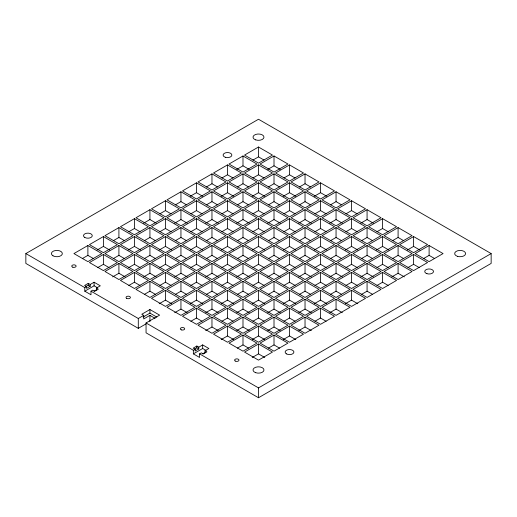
<?xml version="1.0" encoding="UTF-8"?>
<svg xmlns="http://www.w3.org/2000/svg" width="517" height="517" viewBox="0 0 517 517"><rect width="100%" height="100%" fill="white"/><g stroke="black" fill="none" stroke-linecap="round" stroke-linejoin="round"><path stroke-width="0.78" d="M145.826 323.997L138.297 328.347L25.85 263.424L25.85 253.576L258.5 119.253L491.15 253.576L491.15 263.424L258.5 397.747L146.053 332.825L146.053 322.976L159.624 315.137L149.93 309.541L141.787 314.246L143.726 315.364L143.726 318.944L149.93 315.364L155.1 318.349M87.89 245.517L73.931 253.576L87.89 261.634L101.849 253.576L87.89 245.517L87.89 255.366L82.306 258.59M103.4 236.56L89.441 244.619L103.4 252.677L117.359 244.619L103.4 236.56L103.4 246.409L109.682 250.041M118.91 227.609L104.951 235.668L118.91 243.727L132.869 235.668L118.91 227.609L118.91 237.458L124.494 240.683M134.42 218.652L120.461 226.711L134.42 234.77L148.379 226.711L134.42 218.652L134.42 228.501L128.836 231.726M149.93 209.695L135.971 217.754L149.93 225.813L163.889 217.754L149.93 209.695L149.93 219.551L156.212 223.176M165.44 200.745L151.481 208.803L165.44 216.862L179.399 208.803L165.44 200.745L165.44 210.593L159.856 213.818M180.95 191.788L166.991 199.846L180.95 207.905L194.909 199.846L180.95 191.788L180.95 201.636L175.366 204.861M196.46 182.831L182.501 190.896L196.46 198.955L210.419 190.896L196.46 182.831L196.46 192.686L190.178 196.311M211.97 173.88L198.011 181.939L211.97 189.998L225.929 181.939L211.97 173.88L211.97 183.729L206.386 186.954M227.48 164.923L213.521 172.982L227.48 181.04L241.439 172.982L227.48 164.923L227.48 174.772L221.896 177.997M242.99 155.972L229.031 164.031L242.99 172.09L256.949 164.031L242.99 155.972L242.99 165.821L249.272 169.447M258.5 147.015L244.541 155.074L258.5 163.133L272.459 155.074L258.5 147.015L258.5 156.864L252.916 160.089M97.118 250.041L103.4 246.409M113.326 240.683L118.91 237.458M143.648 223.176L149.93 219.551M236.708 169.447L242.99 165.821M103.4 254.467L89.441 262.533L103.4 270.591L117.359 262.533L103.4 254.467L103.4 264.323L97.816 267.541M118.91 245.517L104.951 253.576L118.91 261.634L132.869 253.576L118.91 245.517L118.91 255.366L113.326 258.59M134.42 236.56L120.461 244.619L134.42 252.677L148.379 244.619L134.42 236.56L134.42 246.409L128.138 250.041M149.93 227.609L135.971 235.668L149.93 243.727L163.889 235.668L149.93 227.609L149.93 237.458L144.346 240.683M165.44 218.652L151.481 226.711L165.44 234.77L179.399 226.711L165.44 218.652L165.44 228.501L159.856 231.726M180.95 209.695L166.991 217.754L180.95 225.813L194.909 217.754L180.95 209.695L180.95 219.551L174.668 223.176M196.46 200.745L182.501 208.803L196.46 216.862L210.419 208.803L196.46 200.745L196.46 210.593L190.876 213.818M211.97 191.788L198.011 199.846L211.97 207.905L225.929 199.846L211.97 191.788L211.97 201.636L217.554 204.861M227.48 182.831L213.521 190.896L227.48 198.955L241.439 190.896L227.48 182.831L227.48 192.686L221.198 196.311M242.99 173.88L229.031 181.939L242.99 189.998L256.949 181.939L242.99 173.88L242.99 183.729L248.574 186.954M258.5 164.923L244.541 172.982L258.5 181.04L272.459 172.982L258.5 164.923L258.5 174.772L252.916 177.997M274.01 155.972L260.051 164.031L274.01 172.09L287.969 164.031L274.01 155.972L274.01 165.821L280.292 169.447M206.386 204.861L211.97 201.636M237.406 186.954L242.99 183.729M267.728 169.447L274.01 165.821M118.91 263.424L104.951 271.483L118.91 279.542L132.869 271.483L118.91 263.424L118.91 273.273L112.628 276.899M134.42 254.467L120.461 262.533L134.42 270.591L148.379 262.533L134.42 254.467L134.42 264.323L128.836 267.541M149.93 245.517L135.971 253.576L149.93 261.634L163.889 253.576L149.93 245.517L149.93 255.366L144.346 258.59M165.44 236.56L151.481 244.619L165.44 252.677L179.399 244.619L165.44 236.56L165.44 246.409L159.158 250.041M180.95 227.609L166.991 235.668L180.95 243.727L194.909 235.668L180.95 227.609L180.95 237.458L175.366 240.683M196.46 218.652L182.501 226.711L196.46 234.77L210.419 226.711L196.46 218.652L196.46 228.501L190.876 231.726M211.97 209.695L198.011 217.754L211.97 225.813L225.929 217.754L211.97 209.695L211.97 219.551L205.688 223.176M227.48 200.745L213.521 208.803L227.48 216.862L241.439 208.803L227.48 200.745L227.48 210.593L221.896 213.818M242.99 191.788L229.031 199.846L242.99 207.905L256.949 199.846L242.99 191.788L242.99 201.636L237.406 204.861M258.5 182.831L244.541 190.896L258.5 198.955L272.459 190.896L258.5 182.831L258.5 192.686L252.218 196.311M274.01 173.88L260.051 181.939L274.01 189.998L287.969 181.939L274.01 173.88L274.01 183.729L268.426 186.954M289.52 164.923L275.561 172.982L289.52 181.04L303.479 172.982L289.52 164.923L289.52 174.772L283.936 177.997M90.216 284.466L88.278 283.348L84.633 285.455L86.572 286.573L86.572 288.363L90.216 286.256L90.216 284.466L94.094 282.23L100.298 285.811L96.42 288.053L96.42 289.843L93.991 291.245M85.848 286.541L88.278 285.138L90.216 286.256M25.85 253.576L84.788 287.601L86.572 286.573M84.788 287.601L84.788 291.187L94.094 285.811L97.539 287.801M84.788 291.187L90.992 294.768L90.992 291.187L92.776 290.153L94.714 291.271L98.359 289.171L96.42 288.053M134.42 272.381L120.461 280.44L134.42 288.499L148.379 280.44L134.42 272.381L134.42 282.23L140.004 285.455M149.93 263.424L135.971 271.483L149.93 279.542L163.889 271.483L149.93 263.424L149.93 273.273L143.648 276.899M165.44 254.467L151.481 262.533L165.44 270.591L179.399 262.533L165.44 254.467L165.44 264.323L159.856 267.541M180.95 245.517L166.991 253.576L180.95 261.634L194.909 253.576L180.95 245.517L180.95 255.366L175.366 258.59M196.46 236.56L182.501 244.619L196.46 252.677L210.419 244.619L196.46 236.56L196.46 246.409L190.178 250.041M211.97 227.609L198.011 235.668L211.97 243.727L225.929 235.668L211.97 227.609L211.97 237.458L206.386 240.683M227.48 218.652L213.521 226.711L227.48 234.77L241.439 226.711L227.48 218.652L227.48 228.501L221.896 231.726M242.99 209.695L229.031 217.754L242.99 225.813L256.949 217.754L242.99 209.695L242.99 219.551L236.708 223.176M258.5 200.745L244.541 208.803L258.5 216.862L272.459 208.803L258.5 200.745L258.5 210.593L252.916 213.818M274.01 191.788L260.051 199.846L274.01 207.905L287.969 199.846L274.01 191.788L274.01 201.636L268.426 204.861M289.52 182.831L275.561 190.896L289.52 198.955L303.479 190.896L289.52 182.831L289.52 192.686L283.238 196.311M305.03 173.88L291.071 181.939L305.03 189.998L318.989 181.939L305.03 173.88L305.03 183.729L299.446 186.954M128.836 285.455L134.42 282.23M149.93 281.332L135.971 289.391L149.93 297.449L163.889 289.391L149.93 281.332L149.93 291.187L144.346 294.406M165.44 272.381L151.481 280.44L165.44 288.499L179.399 280.44L165.44 272.381L165.44 282.23L159.856 285.455M180.95 263.424L166.991 271.483L180.95 279.542L194.909 271.483L180.95 263.424L180.95 273.273L174.668 276.899M196.46 254.467L182.501 262.533L196.46 270.591L210.419 262.533L196.46 254.467L196.46 264.323L190.876 267.541M211.97 245.517L198.011 253.576L211.97 261.634L225.929 253.576L211.97 245.517L211.97 255.366L206.386 258.59M227.48 236.56L213.521 244.619L227.48 252.677L241.439 244.619L227.48 236.56L227.48 246.409L221.198 250.041M242.99 227.609L229.031 235.668L242.99 243.727L256.949 235.668L242.99 227.609L242.99 237.458L237.406 240.683M258.5 218.652L244.541 226.711L258.5 234.77L272.459 226.711L258.5 218.652L258.5 228.501L252.916 231.726M274.01 209.695L260.051 217.754L274.01 225.813L287.969 217.754L274.01 209.695L274.01 219.551L280.292 223.176M289.52 200.745L275.561 208.803L289.52 216.862L303.479 208.803L289.52 200.745L289.52 210.593L283.936 213.818M305.03 191.788L291.071 199.846L305.03 207.905L318.989 199.846L305.03 191.788L305.03 201.636L299.446 204.861M320.54 182.831L306.581 190.896L320.54 198.955L334.499 190.896L320.54 182.831L320.54 192.686L314.258 196.311M267.728 223.176L274.01 219.551M165.44 290.289L151.481 298.348L165.44 306.407L179.399 298.348L165.44 290.289L165.44 300.138L159.158 303.763M180.95 281.332L166.991 289.391L180.95 297.449L194.909 289.391L180.95 281.332L180.95 291.187L175.366 294.406M196.46 272.381L182.501 280.44L196.46 288.499L210.419 280.44L196.46 272.381L196.46 282.23L190.876 285.455M211.97 263.424L198.011 271.483L211.97 279.542L225.929 271.483L211.97 263.424L211.97 273.273L205.688 276.899M227.48 254.467L213.521 262.533L227.48 270.591L241.439 262.533L227.48 254.467L227.48 264.323L221.896 267.541M242.99 245.517L229.031 253.576L242.99 261.634L256.949 253.576L242.99 245.517L242.99 255.366L237.406 258.59M258.5 236.56L244.541 244.619L258.5 252.677L272.459 244.619L258.5 236.56L258.5 246.409L252.218 250.041M274.01 227.609L260.051 235.668L274.01 243.727L287.969 235.668L274.01 227.609L274.01 237.458L268.426 240.683M289.52 218.652L275.561 226.711L289.52 234.77L303.479 226.711L289.52 218.652L289.52 228.501L283.936 231.726M305.03 209.695L291.071 217.754L305.03 225.813L318.989 217.754L305.03 209.695L305.03 219.551L298.748 223.176M320.54 200.745L306.581 208.803L320.54 216.862L334.499 208.803L320.54 200.745L320.54 210.593L314.956 213.818M336.05 191.788L322.091 199.846L336.05 207.905L350.009 199.846L336.05 191.788L336.05 201.636L330.466 204.861M90.992 291.187L138.297 318.498L143.726 315.364M143.144 317.044L149.93 313.121L156.851 317.121M180.95 299.246L166.991 307.305L180.95 315.364L194.909 307.305L180.95 299.246L180.95 309.095L174.668 312.72M196.46 290.289L182.501 298.348L196.46 306.407L210.419 298.348L196.46 290.289L196.46 300.138L190.178 303.763M211.97 281.332L198.011 289.391L211.97 297.449L225.929 289.391L211.97 281.332L211.97 291.187L206.386 294.406M227.48 272.381L213.521 280.44L227.48 288.499L241.439 280.44L227.48 272.381L227.48 282.23L221.896 285.455M242.99 263.424L229.031 271.483L242.99 279.542L256.949 271.483L242.99 263.424L242.99 273.273L236.708 276.899M258.5 254.467L244.541 262.533L258.5 270.591L272.459 262.533L258.5 254.467L258.5 264.323L252.916 267.541M274.01 245.517L260.051 253.576L274.01 261.634L287.969 253.576L274.01 245.517L274.01 255.366L268.426 258.59M289.52 236.56L275.561 244.619L289.52 252.677L303.479 244.619L289.52 236.56L289.52 246.409L283.238 250.041M305.03 227.609L291.071 235.668L305.03 243.727L318.989 235.668L305.03 227.609L305.03 237.458L299.446 240.683M320.54 218.652L306.581 226.711L320.54 234.77L334.499 226.711L320.54 218.652L320.54 228.501L314.956 231.726M336.05 209.695L322.091 217.754L336.05 225.813L350.009 217.754L336.05 209.695L336.05 219.551L329.768 223.176M351.56 200.745L337.601 208.803L351.56 216.862L365.519 208.803L351.56 200.745L351.56 210.593L345.976 213.818M196.46 308.197L182.501 316.255L196.46 324.314L210.419 316.255L196.46 308.197L196.46 318.045L190.876 321.27M211.97 299.246L198.011 307.305L211.97 315.364L225.929 307.305L211.97 299.246L211.97 309.095L205.688 312.72M227.48 290.289L213.521 298.348L227.48 306.407L241.439 298.348L227.48 290.289L227.48 300.138L221.198 303.763M242.99 281.332L229.031 289.391L242.99 297.449L256.949 289.391L242.99 281.332L242.99 291.187L237.406 294.406M258.5 272.381L244.541 280.44L258.5 288.499L272.459 280.44L258.5 272.381L258.5 282.23L252.916 285.455M274.01 263.424L260.051 271.483L274.01 279.542L287.969 271.483L274.01 263.424L274.01 273.273L267.728 276.899M289.52 254.467L275.561 262.533L289.52 270.591L303.479 262.533L289.52 254.467L289.52 264.323L283.936 267.541M305.03 245.517L291.071 253.576L305.03 261.634L318.989 253.576L305.03 245.517L305.03 255.366L299.446 258.59M320.54 236.56L306.581 244.619L320.54 252.677L334.499 244.619L320.54 236.56L320.54 246.409L314.258 250.041M336.05 227.609L322.091 235.668L336.05 243.727L350.009 235.668L336.05 227.609L336.05 237.458L341.634 240.683M351.56 218.652L337.601 226.711L351.56 234.77L365.519 226.711L351.56 218.652L351.56 228.501L345.976 231.726M367.07 209.695L353.111 217.754L367.07 225.813L381.029 217.754L367.07 209.695L367.07 219.551L373.352 223.176M330.466 240.683L336.05 237.458M360.788 223.176L367.07 219.551M211.97 317.154L198.011 325.212L211.97 333.271L225.929 325.212L211.97 317.154L211.97 327.002L205.688 330.628M227.48 308.197L213.521 316.255L227.48 324.314L241.439 316.255L227.48 308.197L227.48 318.045L221.896 321.27M242.99 299.246L229.031 307.305L242.99 315.364L256.949 307.305L242.99 299.246L242.99 309.095L236.708 312.72M258.5 290.289L244.541 298.348L258.5 306.407L272.459 298.348L258.5 290.289L258.5 300.138L252.218 303.763M274.01 281.332L260.051 289.391L274.01 297.449L287.969 289.391L274.01 281.332L274.01 291.187L268.426 294.406M289.52 272.381L275.561 280.44L289.52 288.499L303.479 280.44L289.52 272.381L289.52 282.23L283.936 285.455M305.03 263.424L291.071 271.483L305.03 279.542L318.989 271.483L305.03 263.424L305.03 273.273L298.748 276.899M320.54 254.467L306.581 262.533L320.54 270.591L334.499 262.533L320.54 254.467L320.54 264.323L314.956 267.541M336.05 245.517L322.091 253.576L336.05 261.634L350.009 253.576L336.05 245.517L336.05 255.366L330.466 258.59M351.56 236.56L337.601 244.619L351.56 252.677L365.519 244.619L351.56 236.56L351.56 246.409L357.842 250.041M367.07 227.609L353.111 235.668L367.07 243.727L381.029 235.668L367.07 227.609L367.07 237.458L361.486 240.683M382.58 218.652L368.621 226.711L382.58 234.77L396.539 226.711L382.58 218.652L382.58 228.501L376.996 231.726M345.278 250.041L351.56 246.409M227.48 326.104L213.521 334.169L227.48 342.228L241.439 334.169L227.48 326.104L227.48 335.96L221.198 339.585M242.99 317.154L229.031 325.212L242.99 333.271L256.949 325.212L242.99 317.154L242.99 327.002L236.708 330.628M258.5 308.197L244.541 316.255L258.5 324.314L272.459 316.255L258.5 308.197L258.5 318.045L252.916 321.27M274.01 299.246L260.051 307.305L274.01 315.364L287.969 307.305L274.01 299.246L274.01 309.095L267.728 312.72M289.52 290.289L275.561 298.348L289.52 306.407L303.479 298.348L289.52 290.289L289.52 300.138L283.238 303.763M305.03 281.332L291.071 289.391L305.03 297.449L318.989 289.391L305.03 281.332L305.03 291.187L299.446 294.406M320.54 272.381L306.581 280.44L320.54 288.499L334.499 280.44L320.54 272.381L320.54 282.23L314.956 285.455M336.05 263.424L322.091 271.483L336.05 279.542L350.009 271.483L336.05 263.424L336.05 273.273L329.768 276.899M351.56 254.467L337.601 262.533L351.56 270.591L365.519 262.533L351.56 254.467L351.56 264.323L345.976 267.541M367.07 245.517L353.111 253.576L367.07 261.634L381.029 253.576L367.07 245.517L367.07 255.366L361.486 258.59M382.58 236.56L368.621 244.619L382.58 252.677L396.539 244.619L382.58 236.56L382.58 246.409L376.298 250.041M398.09 227.609L384.131 235.668L398.09 243.727L412.049 235.668L398.09 227.609L398.09 237.458L392.506 240.683M198.787 347.153L196.848 346.028L193.203 348.135L195.142 349.253L195.142 351.043L198.787 348.943L198.787 347.153L202.664 344.91L208.868 348.497L204.99 350.733L204.99 352.523L202.561 353.925M194.418 349.227L196.848 347.825L198.787 348.943M146.053 322.976L193.358 350.287L195.142 349.253M193.358 350.287L193.358 353.867L202.664 348.497L206.109 350.481M193.358 353.867L199.562 357.447L199.562 353.867L201.346 352.84L203.284 353.958L206.929 351.851L204.99 350.733M242.99 335.061L229.031 343.12L242.99 351.179L256.949 343.12L242.99 335.061L242.99 344.91L237.406 348.135M258.5 326.104L244.541 334.169L258.5 342.228L272.459 334.169L258.5 326.104L258.5 335.96L252.218 339.585M274.01 317.154L260.051 325.212L274.01 333.271L287.969 325.212L274.01 317.154L274.01 327.002L267.728 330.628M289.52 308.197L275.561 316.255L289.52 324.314L303.479 316.255L289.52 308.197L289.52 318.045L283.936 321.27M305.03 299.246L291.071 307.305L305.03 315.364L318.989 307.305L305.03 299.246L305.03 309.095L298.748 312.72M320.54 290.289L306.581 298.348L320.54 306.407L334.499 298.348L320.54 290.289L320.54 300.138L314.258 303.763M336.05 281.332L322.091 289.391L336.05 297.449L350.009 289.391L336.05 281.332L336.05 291.187L341.634 294.406M351.56 272.381L337.601 280.44L351.56 288.499L365.519 280.44L351.56 272.381L351.56 282.23L345.976 285.455M367.07 263.424L353.111 271.483L367.07 279.542L381.029 271.483L367.07 263.424L367.07 273.273L360.788 276.899M382.58 254.467L368.621 262.533L382.58 270.591L396.539 262.533L382.58 254.467L382.58 264.323L376.996 267.541M398.09 245.517L384.131 253.576L398.09 261.634L412.049 253.576L398.09 245.517L398.09 255.366L392.506 258.59M413.6 236.56L399.641 244.619L413.6 252.677L427.559 244.619L413.6 236.56L413.6 246.409L407.318 250.041M330.466 294.406L336.05 291.187M258.5 344.018L244.541 352.077L258.5 360.136L272.459 352.077L258.5 344.018L258.5 353.867L252.218 357.493M274.01 335.061L260.051 343.12L274.01 351.179L287.969 343.12L274.01 335.061L274.01 344.91L268.426 348.135M289.52 326.104L275.561 334.169L289.52 342.228L303.479 334.169L289.52 326.104L289.52 335.96L283.238 339.585M305.03 317.154L291.071 325.212L305.03 333.271L318.989 325.212L305.03 317.154L305.03 327.002L298.748 330.628M320.54 308.197L306.581 316.255L320.54 324.314L334.499 316.255L320.54 308.197L320.54 318.045L314.956 321.27M336.05 299.246L322.091 307.305L336.05 315.364L350.009 307.305L336.05 299.246L336.05 309.095L329.768 312.72M351.56 290.289L337.601 298.348L351.56 306.407L365.519 298.348L351.56 290.289L351.56 300.138L345.278 303.763M367.07 281.332L353.111 289.391L367.07 297.449L381.029 289.391L367.07 281.332L367.07 291.187L361.486 294.406M382.58 272.381L368.621 280.44L382.58 288.499L396.539 280.44L382.58 272.381L382.58 282.23L376.996 285.455M398.09 263.424L384.131 271.483L398.09 279.542L412.049 271.483L398.09 263.424L398.09 273.273L391.808 276.899M413.6 254.467L399.641 262.533L413.6 270.591L427.559 262.533L413.6 254.467L413.6 264.323L408.016 267.541M429.11 245.517L415.151 253.576L429.11 261.634L443.069 253.576L429.11 245.517L429.11 255.366L434.694 258.59M423.526 258.59L429.11 255.366M199.562 353.867L258.5 387.892L491.15 253.576M258.5 156.864L264.084 160.089M289.52 174.772L295.104 177.997M305.03 183.729L310.614 186.954M320.54 192.686L326.822 196.311M336.05 201.636L341.634 204.861M351.56 210.593L357.144 213.818M382.58 228.501L388.164 231.726M398.09 237.458L403.674 240.683M413.6 246.409L419.882 250.041M258.5 174.772L264.084 177.997M274.01 183.729L279.594 186.954M289.52 192.686L295.802 196.311M305.03 201.636L310.614 204.861M320.54 210.593L326.124 213.818M336.05 219.551L342.332 223.176M351.56 228.501L357.144 231.726M367.07 237.458L372.654 240.683M382.58 246.409L388.862 250.041M398.09 255.366L403.674 258.59M413.6 264.323L419.184 267.541M227.48 174.772L233.064 177.997M258.5 192.686L264.782 196.311M274.01 201.636L279.594 204.861M289.52 210.593L295.104 213.818M305.03 219.551L311.312 223.176M320.54 228.501L326.124 231.726M367.07 255.366L372.654 258.59M382.58 264.323L388.164 267.541M398.09 273.273L404.372 276.899M211.97 183.729L217.554 186.954M227.48 192.686L233.762 196.311M242.99 201.636L248.574 204.861M258.5 210.593L264.084 213.818M289.52 228.501L295.104 231.726M305.03 237.458L310.614 240.683M320.54 246.409L326.822 250.041M336.05 255.366L341.634 258.59M351.56 264.323L357.144 267.541M367.07 273.273L373.352 276.899M382.58 282.23L388.164 285.455M196.46 192.686L202.742 196.311M227.48 210.593L233.064 213.818M242.99 219.551L249.272 223.176M258.5 228.501L264.084 231.726M274.01 237.458L279.594 240.683M289.52 246.409L295.802 250.041M305.03 255.366L310.614 258.59M320.54 264.323L326.124 267.541M336.05 273.273L342.332 276.899M351.56 282.23L357.144 285.455M367.07 291.187L372.654 294.406M180.95 201.636L186.534 204.861M196.46 210.593L202.044 213.818M211.97 219.551L218.252 223.176M227.48 228.501L233.064 231.726M242.99 237.458L248.574 240.683M258.5 246.409L264.782 250.041M274.01 255.366L279.594 258.59M289.52 264.323L295.104 267.541M305.03 273.273L311.312 276.899M320.54 282.23L326.124 285.455M351.56 300.138L357.842 303.763M165.44 210.593L171.024 213.818M180.95 219.551L187.232 223.176M196.46 228.501L202.044 231.726M211.97 237.458L217.554 240.683M227.48 246.409L233.762 250.041M242.99 255.366L248.574 258.59M258.5 264.323L264.084 267.541M274.01 273.273L280.292 276.899M289.52 282.23L295.104 285.455M305.03 291.187L310.614 294.406M320.54 300.138L326.822 303.763M336.05 309.095L342.332 312.72M165.44 228.501L171.024 231.726M180.95 237.458L186.534 240.683M196.46 246.409L202.742 250.041M211.97 255.366L217.554 258.59M227.48 264.323L233.064 267.541M242.99 273.273L249.272 276.899M258.5 282.23L264.084 285.455M274.01 291.187L279.594 294.406M289.52 300.138L295.802 303.763M305.03 309.095L311.312 312.72M320.54 318.045L326.124 321.27M134.42 228.501L140.004 231.726M149.93 237.458L155.514 240.683M165.44 246.409L171.722 250.041M180.95 255.366L186.534 258.59M196.46 264.323L202.044 267.541M211.97 273.273L218.252 276.899M227.48 282.23L233.064 285.455M242.99 291.187L248.574 294.406M258.5 300.138L264.782 303.763M274.01 309.095L280.292 312.72M289.52 318.045L295.104 321.27M305.03 327.002L311.312 330.628M134.42 246.409L140.702 250.041M149.93 255.366L155.514 258.59M165.44 264.323L171.024 267.541M180.95 273.273L187.232 276.899M196.46 282.23L202.044 285.455M211.97 291.187L217.554 294.406M227.48 300.138L233.762 303.763M242.99 309.095L249.272 312.72M258.5 318.045L264.084 321.27M274.01 327.002L280.292 330.628M289.52 335.96L295.802 339.585M118.91 255.366L124.494 258.59M134.42 264.323L140.004 267.541M149.93 273.273L156.212 276.899M165.44 282.23L171.024 285.455M180.95 291.187L186.534 294.406M196.46 300.138L202.742 303.763M211.97 309.095L218.252 312.72M227.48 318.045L233.064 321.27M242.99 327.002L249.272 330.628M258.5 335.96L264.782 339.585M274.01 344.91L279.594 348.135M87.89 255.366L93.474 258.59M103.4 264.323L108.984 267.541M118.91 273.273L125.192 276.899M149.93 291.187L155.514 294.406M165.44 300.138L171.722 303.763M180.95 309.095L187.232 312.72M196.46 318.045L202.044 321.27M211.97 327.002L218.252 330.628M227.48 335.96L233.762 339.585M242.99 344.91L248.574 348.135M258.5 353.867L264.782 357.493M258.5 387.892L258.5 397.747M202.664 344.91L202.664 348.497M196.848 346.028L196.848 347.825M149.93 309.541L149.93 313.121M149.93 315.364L149.93 321.632M138.297 318.498L138.297 328.347M94.094 282.23L94.094 285.811M88.278 283.348L88.278 285.138M255.76 139.907A5.487 3.167 0 0 0 263.987 137.167A5.487 3.167 0 0 0 255.76 134.42A5.487 3.167 0 0 0 255.76 139.907M457.39 256.316A5.487 3.167 0 0 0 465.617 253.576A5.487 3.167 0 0 0 457.39 250.835A5.487 3.167 0 0 0 457.39 256.316M255.76 372.725A5.487 3.167 0 0 0 263.987 369.985A5.487 3.167 0 0 0 255.76 367.244A5.487 3.167 0 0 0 255.76 372.725M72.832 267.205A2.191 1.267 0 0 0 76.122 266.113A2.191 1.267 0 0 0 72.832 265.014A2.191 1.267 0 0 0 72.832 267.205M126.665 298.348A2.191 1.267 0 0 0 130.336 297.779A2.191 1.267 0 0 0 127.647 296.228A2.191 1.267 0 0 0 126.665 298.348M181.402 329.891A2.191 1.267 0 0 0 184.692 328.793A2.191 1.267 0 0 0 181.402 327.694A2.191 1.267 0 0 0 181.402 329.891M235.235 361.028A2.191 1.267 0 0 0 238.906 360.465A2.191 1.267 0 0 0 236.217 358.914A2.191 1.267 0 0 0 235.235 361.028M225.289 157.265A4.388 2.533 0 0 0 231.868 155.074A4.388 2.533 0 0 0 225.289 152.883A4.388 2.533 0 0 0 225.289 157.265M426.919 273.68A4.388 2.533 0 0 0 433.498 271.483A4.388 2.533 0 0 0 426.919 269.292A4.388 2.533 0 0 0 426.919 273.68M286.418 353.867A4.388 2.533 0 0 0 293.759 352.73A4.388 2.533 0 0 0 288.383 349.628A4.388 2.533 0 0 0 286.418 353.867M52.992 255.812A5.487 3.167 0 0 0 62.169 254.396A5.487 3.167 0 0 0 55.448 250.519A5.487 3.167 0 0 0 52.992 255.812M84.788 237.458A4.388 2.533 0 0 0 92.129 236.321A4.388 2.533 0 0 0 86.753 233.219A4.388 2.533 0 0 0 84.788 237.458"/></g></svg>
